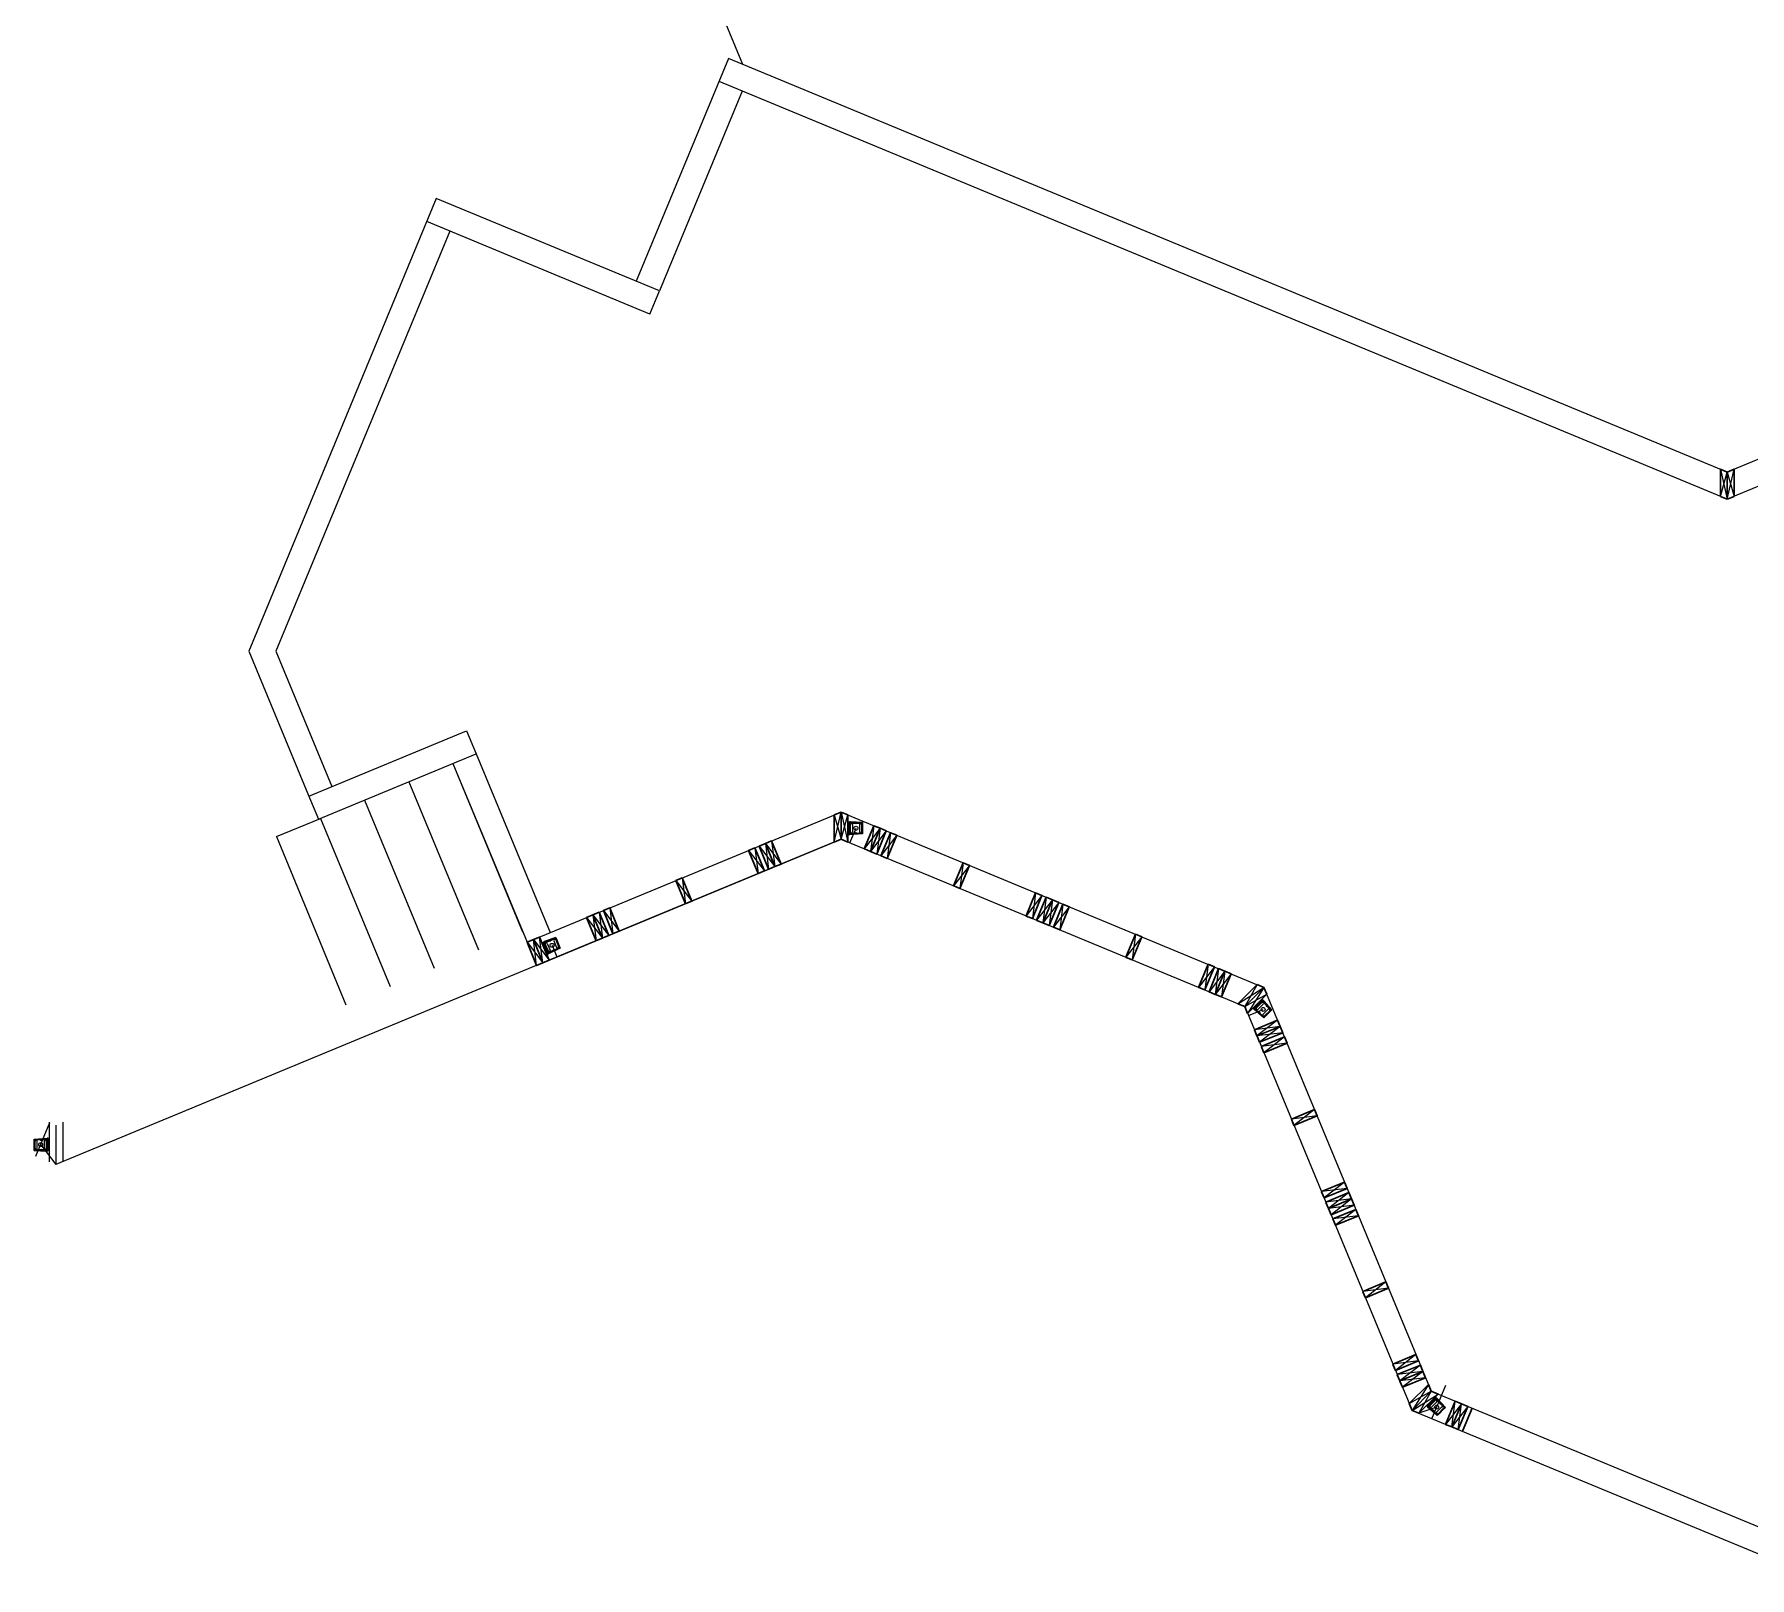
# Model space of a CAD drawing. Header units: inches. Extents: x 22832 to 50984, y 11340 to 27275.
# Drawn here: x 23871.1 to 24247.9, y 13589.1 to 13928.1 of the extents above; entities that cross this region are included whole.
import ezdxf

# ---------------------------------------------------------------- set-up
doc = ezdxf.new("R2010")
doc.units = ezdxf.units.IN
doc.header["$MEASUREMENT"] = 0
doc.layers.get('0').update_dxf_attribs({"color": 8, "lineweight": 9})
for name, color, linetype, lineweight in [('BOTTOM PLATES', 7, 'Continuous', 20), ('FOUNDATION', 7, 'Continuous', 30), ('WALL FRAMING', 7, 'Continuous', 30)]:
    doc.layers.add(name, color=color, linetype=linetype, lineweight=lineweight)

msp = doc.modelspace()

# ---------------------------------------------------------------- linework, layer by layer
for p, q in [((24049.7606, 13754.89736), (24049.7606, 13752.64655)), ((24049.89879, 13754.8993), (24049.76259, 13754.8993)), ((24049.89879, 13754.68626), (24049.89879, 13754.8993)), ((24049.89959, 13754.68231), (24049.89959, 13752.73334)), ((24050.03858, 13754.72571), (24050.03858, 13752.73137)), ((24050.17617, 13754.83132), (24052.98128, 13754.83132)), ((24050.17757, 13754.99466), (24052.98058, 13754.99466)), ((24050.17757, 13754.43182), (24050.17757, 13754.71084)), ((24050.17757, 13752.86314), (24050.17757, 13754.44165)), ((24050.18464, 13754.72417), (24050.18464, 13754.83408)), ((24050.30036, 13754.52055), (24050.30036, 13752.91088)), ((24052.98128, 13754.99053), (24050.3278, 13755.14974)), ((24050.77004, 13754.52844), (24050.77004, 13752.91088)), ((24052.32668, 13754.52055), (24052.32668, 13752.91088)), ((24052.79636, 13754.52844), (24052.79636, 13752.91088)), ((24052.98058, 13754.99466), (24052.98058, 13754.60483)), ((24052.98058, 13754.45004), (24052.98058, 13753.03973)), ((24052.98128, 13754.65619), (24052.98128, 13752.77752)), ((24050.03944, 13752.73137), (24049.90086, 13752.73137)), ((24050.1759, 13752.48479), (24049.93637, 13752.48479)), ((24050.12055, 13752.63077), (24050.01151, 13752.63077)), ((24050.11729, 13752.63013), (24052.98128, 13752.63013)), ((24052.98128, 13752.49094), (24050.13826, 13752.31581)), ((24050.17757, 13752.70038), (24050.17757, 13752.88503)), ((24052.98058, 13752.48446), (24050.17757, 13752.48446)), ((24050.18464, 13752.69873), (24050.18464, 13752.63592)), ((24052.98058, 13752.87204), (24052.98058, 13752.48446)), ((23982.67528, 13728.40201), (23983.53662, 13726.32253)), ((23982.80221, 13728.45669), (23982.67637, 13728.40456)), ((23982.88374, 13728.25986), (23982.80221, 13728.45669)), ((23982.88598, 13728.25652), (23983.63182, 13726.45591)), ((23982.99779, 13728.34981), (23983.76099, 13726.50727)), ((23983.02328, 13728.65147), (23985.61292, 13729.72413)), ((23983.08449, 13728.50003), (23985.67608, 13729.5735)), ((23983.13332, 13728.40428), (23983.09126, 13728.50582)), ((23985.61515, 13729.72059), (23983.10272, 13728.85223)), ((23983.23867, 13728.13148), (23983.13189, 13728.38926)), ((23983.83897, 13726.68221), (23983.23491, 13728.14056)), ((23983.31815, 13728.26045), (23983.93415, 13726.7733)), ((23983.74906, 13728.44747), (23984.36807, 13726.95304)), ((23983.87245, 13726.44386), (23986.51843, 13727.53987)), ((23986.57353, 13727.40501), (23983.98389, 13726.33235)), ((23986.5717, 13727.41128), (23984.01211, 13726.1615)), ((23985.19023, 13729.03588), (23985.80622, 13727.54874)), ((23985.61292, 13729.72413), (23985.7621, 13729.36398)), ((23985.62113, 13729.22291), (23986.24014, 13727.72848)), ((23985.74309, 13729.4117), (23986.46203, 13727.67604)), ((23985.82134, 13729.22097), (23986.36104, 13727.91802)), ((23986.42521, 13727.7631), (23986.57353, 13727.40501)), ((23983.76178, 13726.5076), (23983.63376, 13726.45457)), ((23983.98222, 13726.33202), (23983.76092, 13726.24035)), ((23983.87521, 13726.4457), (23983.77448, 13726.40397)), ((23983.90126, 13726.53183), (23983.8306, 13726.70243)), ((23983.90842, 13726.53301), (23983.93245, 13726.47499)), ((24140.55318, 13716.06004), (24138.96161, 13714.46847)), ((24140.50163, 13715.81304), (24140.65227, 13715.96369)), ((24140.65227, 13715.96369), (24140.55596, 13716.06)), ((24139.1409, 13714.06043), (24138.97152, 13714.2298)), ((24141.12896, 13712.08107), (24138.9948, 13713.96756)), ((24139.21876, 13714.33128), (24139.12078, 13714.42926)), ((24140.4994, 13715.80969), (24139.12127, 13714.43156)), ((24139.20498, 13714.20279), (24139.12788, 13714.27989)), ((24141.12387, 13712.07698), (24139.14185, 13714.05901)), ((24139.20222, 13714.20464), (24141.22737, 13712.17949)), ((24140.62837, 13715.74209), (24139.21816, 13714.33188)), ((24139.29835, 13714.20553), (24139.25395, 13714.16112)), ((24139.29453, 13714.21169), (24139.42509, 13714.34225)), ((24139.40962, 13714.32678), (24140.52579, 13715.44295)), ((24140.66841, 13715.41192), (24139.5302, 13714.27371)), ((24141.0061, 13715.08539), (24139.86231, 13713.9416)), ((24140.51884, 13715.436), (24140.71614, 13715.6333)), ((24140.73056, 13715.63773), (24140.80828, 13715.71545)), ((24140.80034, 13715.71948), (24142.78385, 13713.73597)), ((24140.91682, 13715.83399), (24142.89885, 13713.85196)), ((24142.10123, 13713.9791), (24140.96302, 13712.84089)), ((24141.39794, 13712.35105), (24141.12387, 13712.07698)), ((24142.89643, 13713.84855), (24141.13271, 13715.83742)), ((24142.43892, 13713.65257), (24141.29513, 13712.50878)), ((24142.66001, 13713.61213), (24141.3316, 13712.28371)), ((24142.51375, 13713.46686), (24141.51651, 13712.46962)), ((24142.89885, 13713.85196), (24142.6232, 13713.57631)), ((23871.07117, 13685.47476), (23873.91419, 13685.64989)), ((23873.93517, 13685.33558), (23871.07117, 13685.33558)), ((23871.07117, 13683.30952), (23871.07117, 13685.18818)), ((23873.87629, 13683.13439), (23871.07117, 13683.13439)), ((23871.07117, 13682.97518), (23873.72466, 13682.81597)), ((23871.07187, 13685.48125), (23873.87488, 13685.48125)), ((23871.07187, 13685.09366), (23871.07187, 13685.48125)), ((23871.07187, 13683.51567), (23871.07187, 13684.92597)), ((23871.07187, 13682.97105), (23871.07187, 13683.36088)), ((23873.87488, 13682.97105), (23871.07187, 13682.97105)), ((23871.2561, 13683.43726), (23871.2561, 13685.05482)), ((23871.72578, 13683.44515), (23871.72578, 13685.05482)), ((23873.28242, 13683.43726), (23873.28242, 13685.05482)), ((23873.75209, 13683.44515), (23873.75209, 13685.05482)), ((23873.86782, 13685.26698), (23873.86782, 13685.32978)), ((23873.86782, 13683.24153), (23873.86782, 13683.13163)), ((23873.87488, 13685.26533), (23873.87488, 13685.08068)), ((23873.87488, 13685.10256), (23873.87488, 13683.52406)), ((23873.87488, 13683.53389), (23873.87488, 13683.25486)), ((23873.87655, 13685.48091), (23874.11609, 13685.48091)), ((23873.93191, 13685.33494), (23874.04094, 13685.33494)), ((23874.01302, 13685.23434), (23874.15159, 13685.23434)), ((23874.01388, 13683.24), (23874.01388, 13685.23434)), ((23874.15287, 13683.28339), (23874.15287, 13685.23236)), ((23874.15366, 13683.27945), (23874.15366, 13683.0664)), ((23874.15366, 13683.0664), (23874.28987, 13683.0664)), ((23874.29186, 13683.06834), (23874.29186, 13685.31916)), ((24178.68482, 13628.71438), (24177.09325, 13627.12281)), ((24177.27254, 13626.71477), (24177.10316, 13626.88414)), ((24179.26059, 13624.73541), (24177.12644, 13626.6219)), ((24177.3504, 13626.98561), (24177.25241, 13627.0836)), ((24178.63103, 13628.46403), (24177.25291, 13627.0859)), ((24177.33661, 13626.85713), (24177.25952, 13626.93423)), ((24179.25551, 13624.73132), (24177.27348, 13626.71335)), ((24177.33386, 13626.85898), (24179.35901, 13624.83383)), ((24178.76, 13628.39643), (24177.34979, 13626.98622)), ((24177.42999, 13626.85986), (24177.38558, 13626.81545)), ((24177.42616, 13626.86603), (24177.55673, 13626.99659)), ((24177.54125, 13626.98112), (24178.65743, 13628.09729)), ((24178.80005, 13628.06626), (24177.66184, 13626.92805)), ((24179.13774, 13627.73973), (24177.99395, 13626.59594)), ((24178.63326, 13628.46738), (24178.78391, 13628.61803)), ((24178.65047, 13628.09034), (24178.84778, 13628.28764)), ((24178.78391, 13628.61803), (24178.68759, 13628.71434)), ((24178.8622, 13628.29207), (24178.93991, 13628.36978)), ((24178.93197, 13628.37382), (24180.91549, 13626.39031)), ((24179.04846, 13628.48833), (24181.03049, 13626.5063)), ((24180.23287, 13626.63344), (24179.09466, 13625.49523)), ((24181.02806, 13626.50288), (24179.26434, 13628.49176)), ((24180.57056, 13626.30691), (24179.42677, 13625.16312)), ((24180.79165, 13626.26647), (24179.46323, 13624.93805)), ((24180.64538, 13626.1212), (24179.64815, 13625.12396)), ((24181.03049, 13626.5063), (24180.75484, 13626.23065)), ((24179.52957, 13625.00539), (24179.25551, 13624.73132))]:
    msp.add_line(p, q)
for centre in [(24051.57873, 13753.73278), (23984.80068, 13728.02184), (24141.01531, 13713.95094), (23872.47373, 13684.23293), (24179.14694, 13626.60528)]:
    msp.add_circle(centre, 0.42938)
for centre, radius, start, end in [((24050.30342, 13754.60052), 0.41361, 107.9574995, 168.0371623), ((24050.2756, 13754.78868), 0.36481, 81.7736503, 180.8043792), ((24050.1649, 13754.70688), 0.12913, 85.3407127, 167.9577823), ((24050.10671, 13754.69983), 0.07342, 8.6253161, 158.0658338), ((24050.16114, 13754.5245), 0.09234, 280.6766562, 79.3233438), ((24050.5352, 13754.48752), 0.23838, 9.8865312, 170.1134688), ((24051.5503, 13754.88509), 0.15198, 200.7209144, 339.2790856), ((24052.56152, 13754.48752), 0.23838, 9.8865312, 170.1134688), ((24052.96704, 13754.52732), 0.08011, 80.0605185, 279.9394815), ((24049.95592, 13752.67854), 0.19473, 173.1441424, 264.2359446), ((24050.10786, 13752.64522), 0.33081, 184.6665913, 275.2728902), ((24050.01683, 13752.74868), 0.11803, 179.7845666, 267.4210714), ((24050.10984, 13752.69798), 0.06774, 263.8966452, 2.0291008), ((24050.16114, 13752.95428), 0.09234, 280.6766562, 79.3233438), ((24050.5352, 13752.94039), 0.23485, 179.4979927, 0.5020073), ((24051.55706, 13752.59048), 0.16042, 15.825352, 158.1641092), ((24052.56152, 13752.94039), 0.23485, 179.4979927, 0.5020073), ((24052.97178, 13752.95484), 0.08503, 83.8611199, 276.1388801), ((23983.19267, 13728.49868), 0.36481, 104.2736503, 203.3043792), ((23983.29038, 13728.3355), 0.41361, 130.4574995, 190.5371623), ((23983.12169, 13728.38075), 0.12913, 107.8407127, 190.4577823), ((23983.07063, 13728.35197), 0.07342, 31.1253161, 180.5658338), ((23983.18802, 13728.21081), 0.09234, 303.1766562, 101.8233438), ((23983.54776, 13728.31979), 0.23838, 32.3865312, 192.6134688), ((23984.33344, 13729.07557), 0.15198, 223.2209144, 1.7790856), ((23985.41983, 13729.09523), 0.23838, 32.3865312, 192.6134688), ((23985.77926, 13729.28719), 0.08011, 102.5605185, 302.4394815), ((23986.01189, 13727.66587), 0.23485, 201.9979927, 23.0020073), ((23986.38539, 13727.83623), 0.08503, 106.3611199, 298.6388801), ((23983.70484, 13726.42683), 0.19473, 195.6441424, 286.7359446), ((23983.85796, 13726.4542), 0.33081, 207.1665913, 297.7728902), ((23983.73426, 13726.51495), 0.11803, 202.2845666, 289.9210714), ((23983.78892, 13726.76012), 0.09234, 303.1766562, 101.8233438), ((23983.8396, 13726.5037), 0.06774, 286.3966452, 24.5291008), ((23984.13982, 13726.89043), 0.23485, 201.9979927, 23.0020073), ((23985.21779, 13726.95821), 0.16042, 38.325352, 180.6641092), ((24140.84049, 13715.61902), 0.36481, 36.7736503, 135.8043792), ((24139.20623, 13714.22198), 0.33081, 139.6665913, 230.2728902), ((24139.12235, 13714.35297), 0.19473, 128.1441424, 219.2359446), ((24139.21502, 13714.35951), 0.11803, 134.7845666, 222.4210714), ((24139.24493, 13714.25789), 0.06774, 218.8966452, 317.0291008), ((24139.46244, 13714.40284), 0.09234, 235.6766562, 34.3233439), ((24139.71712, 13714.12852), 0.23485, 134.4979927, 315.5020073), ((24140.19226, 13713.15854), 0.16042, 330.825352, 113.1641092), ((24140.72712, 13715.4663), 0.41361, 62.9574995, 123.0371623), ((24140.57276, 13715.51315), 0.09234, 235.6766562, 34.3233439), ((24140.65825, 13715.67562), 0.07342, 323.6253161, 113.0658338), ((24140.70438, 13715.63946), 0.12913, 40.3407127, 122.9577823), ((24140.81111, 13715.2225), 0.23838, 324.8865312, 125.1134688), ((24141.14994, 13712.6957), 0.23485, 134.4979927, 315.5020073), ((24141.45026, 13712.41582), 0.08503, 38.8611199, 231.1388801), ((24141.81001, 13714.78585), 0.15198, 155.7209144, 294.2790856), ((24142.24393, 13713.78968), 0.23838, 324.8865312, 125.1134688), ((24142.55882, 13713.53107), 0.08011, 35.0605185, 234.9394815), ((23871.08068, 13685.01086), 0.08503, 263.8611199, 96.1388801), ((23871.08541, 13683.43839), 0.08011, 260.0605185, 99.9394815), ((23871.49094, 13685.02532), 0.23485, 359.4979927, 180.5020073), ((23871.49094, 13683.47819), 0.23838, 189.8865312, 350.1134688), ((23872.4954, 13685.37522), 0.16042, 195.825352, 338.1641092), ((23872.50216, 13683.08061), 0.15198, 20.7209144, 159.2790856), ((23873.51725, 13685.02532), 0.23485, 359.4979927, 180.5020073), ((23873.51725, 13683.47819), 0.23838, 189.8865312, 350.1134688), ((23873.77686, 13683.17703), 0.36481, 261.7736503, 0.8043792), ((23873.89131, 13685.01142), 0.09234, 100.6766562, 259.3233438), ((23873.89131, 13683.44121), 0.09234, 100.6766562, 259.3233438), ((23873.94575, 13683.26587), 0.07342, 188.6253161, 338.0658338), ((23873.94262, 13685.26773), 0.06774, 83.8966452, 182.0291008), ((23873.74903, 13683.36518), 0.41361, 287.9574995, 348.0371623), ((23873.88756, 13683.25882), 0.12913, 265.3407127, 347.9577823), ((23873.9446, 13685.32048), 0.33081, 4.6665913, 95.2728902), ((23874.03563, 13685.21702), 0.11803, 359.7845666, 87.4210714), ((23874.09653, 13685.28717), 0.19473, 353.1441424, 84.2359446), ((24177.33787, 13626.87632), 0.33081, 139.6665913, 230.2728902), ((24177.25399, 13627.00731), 0.19473, 128.1441424, 219.2359446), ((24177.34665, 13627.01385), 0.11803, 134.7845666, 222.4210714), ((24177.37657, 13626.91223), 0.06774, 218.8966452, 317.0291008), ((24177.59408, 13627.05718), 0.09234, 235.6766562, 34.3233438), ((24177.84876, 13626.78286), 0.23485, 134.4979927, 315.5020073), ((24178.3239, 13625.81288), 0.16042, 330.825352, 113.1641092), ((24178.85876, 13628.12064), 0.41361, 62.9574995, 123.0371623), ((24178.70439, 13628.16749), 0.09234, 235.6766562, 34.3233438), ((24178.97213, 13628.27336), 0.36481, 36.7736503, 135.8043792), ((24178.78988, 13628.32996), 0.07342, 323.6253161, 113.0658338), ((24178.83601, 13628.2938), 0.12913, 40.3407127, 122.9577823), ((24178.94274, 13627.87684), 0.23838, 324.8865312, 125.1134688), ((24179.28158, 13625.35003), 0.23485, 134.4979927, 315.5020073), ((24179.94165, 13627.44019), 0.15198, 155.7209144, 294.2790856), ((24180.37556, 13626.44402), 0.23838, 324.8865312, 125.1134688), ((24180.69046, 13626.18541), 0.08011, 35.0605185, 234.9394815), ((24179.5819, 13625.07016), 0.08503, 38.8611199, 231.1388801)]:
    msp.add_arc(centre, radius, start, end)
at = {"layer": 'BOTTOM PLATES'}
for p, q in [((24023.59591, 13922.8117), (24003.31369, 13873.84609)), ((24242.95397, 13831.95062), (24023.59591, 13922.8117)), ((24242.95397, 13825.99746), (24021.49115, 13917.73037)), ((24026.57249, 13915.62561), (24008.39502, 13871.74133)), ((23959.36608, 13892.04978), (23918.19012, 13792.64221)), ((24008.39502, 13871.74133), (23959.36608, 13892.04978)), ((24006.29026, 13866.65999), (23957.26132, 13886.96844)), ((23962.34266, 13884.86368), (23924.14327, 13792.6422)), ((24006.29026, 13866.65999), (24008.39502, 13871.74133)), ((24262.39857, 13840.00483), (24242.95397, 13831.95062)), ((24262.39857, 13834.05168), (24242.95397, 13825.99746)), ((23918.19012, 13792.64221), (23931.18899, 13761.26251)), ((23924.14327, 13792.6422), (23936.46195, 13762.90446)), ((23931.38027, 13760.80055), (23966.01591, 13775.14037)), ((23933.48426, 13755.71889), (23968.12517, 13770.06188)), ((23968.12499, 13770.06233), (23984.38719, 13730.80191)), ((23963.04365, 13767.95757), (23979.30585, 13728.69715)), ((23931.18899, 13761.26251), (23933.48509, 13755.71924)), ((23979.30585, 13728.69715), (24048.27654, 13757.26574)), ((24048.27654, 13757.26574), (24141.17823, 13718.78386)), ((23981.41061, 13723.61581), (24048.27609, 13751.3124)), ((24048.27609, 13751.3124), (24136.96852, 13714.57479)), ((24141.17804, 13718.78431), (24177.91565, 13630.09187)), ((24136.96852, 13714.57479), (24173.70613, 13625.88235)), ((24177.91565, 13630.09187), (24262.39857, 13595.0979)), ((24173.70613, 13625.88235), (24262.39857, 13589.14475))]:
    msp.add_line(p, q, dxfattribs=at)
at = {"layer": 'BOTTOM PLATES', "lineweight": 9}
msp.add_line((23966.01502, 13775.14), (23968.12499, 13770.06233), dxfattribs=at)
at = {"layer": 'FOUNDATION', "lineweight": 9}
for p, q in [((24018.60316, 13940.9882), (24026.65737, 13921.5436)), ((23963.0418, 13767.96203), (23978.33938, 13731.01463)), ((23953.34046, 13763.94532), (23968.63804, 13726.99792)), ((23943.63912, 13759.9286), (23958.9367, 13722.98121)), ((23924.2406, 13751.88514), (23933.93963, 13755.90743)), ((23933.93963, 13755.90743), (23949.23536, 13718.96449)), ((24048.27609, 13751.3124), (23875.80978, 13679.87451)), ((23924.23644, 13751.89518), (23939.53402, 13714.94778)), ((23982.07749, 13729.8452), (23979.30585, 13728.69715)), ((23874.30978, 13689.15497), (23874.30978, 13680.49583)), ((23875.80978, 13688.53365), (23875.80978, 13679.87451)), ((23875.80978, 13688.53365), (23875.80978, 13679.87451)), ((23877.30978, 13689.15497), (23877.30978, 13680.49583))]:
    msp.add_line(p, q, dxfattribs=at)
at = {"layer": 'FOUNDATION'}
for p, q in [((24046.77674, 13756.64442), (24046.77604, 13750.69106)), ((24048.27654, 13757.26574), (24048.27609, 13751.3124)), ((24049.77649, 13756.64443), (24049.77604, 13750.6911))]:
    msp.add_line(p, q, dxfattribs=at)
at = {"layer": 'FOUNDATION', "color": 6, "lineweight": 9}
for p, q in [((24050.23933, 13750.4992), (24051.57873, 13753.73278)), ((23984.80068, 13728.02184), (23985.86198, 13725.45963)), ((24137.78173, 13712.61155), (24141.01531, 13713.95094)), ((23871.42135, 13681.69226), (23874.48282, 13689.0833)), ((23872.47373, 13684.23293), (23875.80978, 13679.87451)), ((24178.09456, 13624.06461), (24181.15603, 13631.45564)), ((24179.14694, 13626.60528), (24175.20613, 13625.26103))]:
    msp.add_line(p, q, dxfattribs=at)
at = {"layer": 'WALL FRAMING'}
for p, q in [((24241.45397, 13832.57194), (24241.45397, 13826.61878)), ((24241.45397, 13832.57194), (24242.95397, 13831.95062)), ((24242.95397, 13831.95062), (24244.45397, 13832.57194)), ((24242.95397, 13831.95062), (24242.95397, 13825.99746)), ((24244.45397, 13832.57194), (24244.45397, 13826.61878)), ((24241.45397, 13826.61878), (24242.95397, 13825.99746)), ((24242.95397, 13825.99746), (24244.45397, 13826.61878)), ((24046.77674, 13756.64442), (24048.27654, 13757.26574)), ((24048.27654, 13757.26574), (24049.77649, 13756.64443)), ((24055.45889, 13754.29034), (24053.35413, 13749.20901)), ((24056.84471, 13753.71632), (24054.73995, 13748.63498)), ((24056.84471, 13753.71632), (24054.73995, 13748.63498)), ((24056.84471, 13753.71632), (24054.73995, 13748.63498)), ((24055.45889, 13754.29034), (24056.84471, 13753.71632)), ((24056.84471, 13753.71632), (24058.23052, 13753.14229)), ((24030.26847, 13749.80655), (24031.65429, 13750.38058)), ((24031.65429, 13750.38058), (24033.04011, 13750.95461)), ((24031.65429, 13750.38058), (24033.75905, 13745.29924)), ((24031.65429, 13750.38058), (24033.75905, 13745.29924)), ((24031.65429, 13750.38058), (24033.75905, 13745.29924)), ((24033.04011, 13750.95461), (24035.14486, 13745.87327)), ((24046.77604, 13750.69106), (24048.27609, 13751.3124)), ((24048.27609, 13751.3124), (24049.77604, 13750.6911)), ((24058.23052, 13753.14229), (24056.12577, 13748.06096)), ((24059.1544, 13752.75961), (24057.04965, 13747.67827)), ((24059.1544, 13752.75961), (24057.04965, 13747.67827)), ((24060.54022, 13752.18559), (24058.43546, 13747.10425)), ((24059.1544, 13752.75961), (24060.54022, 13752.18559)), ((24027.95877, 13748.84985), (24029.34459, 13749.42387)), ((24027.95877, 13748.84985), (24030.06353, 13743.76851)), ((24029.34459, 13749.42387), (24031.44935, 13744.34253)), ((24029.34459, 13749.42387), (24031.44935, 13744.34253)), ((24030.26847, 13749.80655), (24032.37323, 13744.72522)), ((24053.4018, 13749.18926), (24054.73995, 13748.63498)), ((24054.78761, 13748.61524), (24056.12577, 13748.06096)), ((24057.09731, 13747.65853), (24058.43546, 13747.10425)), ((24075.09133, 13746.15832), (24072.98657, 13741.07698)), ((24075.09133, 13746.15832), (24076.47715, 13745.5843)), ((24012.02185, 13742.24856), (24013.40767, 13742.82258)), ((24013.40767, 13742.82258), (24015.51242, 13737.74124)), ((24030.1112, 13743.78825), (24031.44935, 13744.34253)), ((24032.42089, 13744.74496), (24033.75905, 13745.29924)), ((24033.76235, 13745.30061), (24035.14486, 13745.87327)), ((24076.47715, 13745.5843), (24074.37239, 13740.50296)), ((24012.02185, 13742.24856), (24014.12661, 13737.16722)), ((24073.03424, 13741.05724), (24074.37239, 13740.50296)), ((24091.02825, 13739.55703), (24088.92349, 13734.4757)), ((24092.41407, 13738.98301), (24090.30931, 13733.90167)), ((24092.41407, 13738.98301), (24090.30931, 13733.90167)), ((24091.02825, 13739.55703), (24092.41407, 13738.98301)), ((24093.33795, 13738.60032), (24091.23319, 13733.51899)), ((24093.33795, 13738.60032), (24094.72377, 13738.0263)), ((23993.77523, 13734.69056), (23995.16104, 13735.26458)), ((23995.16104, 13735.26458), (23997.2658, 13730.18325)), ((23996.08492, 13735.64727), (23997.47074, 13736.22129)), ((23996.08492, 13735.64727), (23998.18968, 13730.56593)), ((23996.08492, 13735.64727), (23998.18968, 13730.56593)), ((23997.47074, 13736.22129), (23999.5755, 13731.13996)), ((24014.17427, 13737.18696), (24015.51242, 13737.74124)), ((24094.72377, 13738.0263), (24092.61901, 13732.94496)), ((24094.72377, 13738.0263), (24092.61901, 13732.94496)), ((24094.72377, 13738.0263), (24092.61901, 13732.94496)), ((24096.10959, 13737.45227), (24094.00483, 13732.37094)), ((24094.72377, 13738.0263), (24096.10959, 13737.45227)), ((24097.03346, 13737.06959), (24094.92871, 13731.98825)), ((24097.03346, 13737.06959), (24094.92871, 13731.98825)), ((24098.41928, 13736.49557), (24096.31453, 13731.41423)), ((24097.03346, 13737.06959), (24098.41928, 13736.49557)), ((23992.38941, 13734.11653), (23993.77523, 13734.69056)), ((23992.38941, 13734.11653), (23994.49417, 13729.0352)), ((23993.77523, 13734.69056), (23995.87998, 13729.60922)), ((23993.77523, 13734.69056), (23995.87998, 13729.60922)), ((23993.77523, 13734.69056), (23995.87998, 13729.60922)), ((23998.23735, 13730.58568), (23999.5755, 13731.13996)), ((24088.97116, 13734.45595), (24090.30931, 13733.90167)), ((24091.28086, 13733.49924), (24092.61901, 13732.94496)), ((24092.62231, 13732.94359), (24094.00483, 13732.37094)), ((24094.92871, 13731.98825), (24096.31453, 13731.41423)), ((23979.30585, 13728.69715), (23980.69167, 13729.27117)), ((23979.30585, 13728.69715), (23981.41061, 13723.61581)), ((23980.69167, 13729.27117), (23982.07749, 13729.8452)), ((23980.69167, 13729.27117), (23982.79643, 13724.18984)), ((23982.07749, 13729.8452), (23984.18225, 13724.76386)), ((23994.54183, 13729.05494), (23995.87998, 13729.60922)), ((23995.92765, 13729.62897), (23997.2658, 13730.18325)), ((24112.97039, 13730.4683), (24110.86563, 13725.38696)), ((24114.35621, 13729.89428), (24112.25145, 13724.81294)), ((24112.97039, 13730.4683), (24114.35621, 13729.89428)), ((23981.41061, 13723.61581), (23982.79643, 13724.18984)), ((23982.79643, 13724.18984), (23984.18225, 13724.76386)), ((24110.9133, 13725.36722), (24112.25145, 13724.81294)), ((24128.90731, 13723.86701), (24126.80255, 13718.78567)), ((24128.90731, 13723.86701), (24130.29313, 13723.29299)), ((24130.29313, 13723.29299), (24128.18837, 13718.21165)), ((24130.29313, 13723.29299), (24128.18837, 13718.21165)), ((24131.21701, 13722.9103), (24129.11225, 13717.82897)), ((24132.60283, 13722.33628), (24130.49807, 13717.25494)), ((24131.21701, 13722.9103), (24132.60283, 13722.33628)), ((24133.98865, 13721.76225), (24131.88389, 13716.68092)), ((24132.60283, 13722.33628), (24133.98865, 13721.76225)), ((24126.85022, 13718.76593), (24128.18837, 13718.21165)), ((24129.15992, 13717.80922), (24130.49807, 13717.25494)), ((24130.54574, 13717.2352), (24131.88389, 13716.68092)), ((24139.67822, 13719.40519), (24135.46848, 13715.19613)), ((24141.17823, 13718.78386), (24136.96852, 13714.57479)), ((24141.79953, 13717.28391), (24137.58983, 13713.07484)), ((24139.67822, 13719.40519), (24141.17823, 13718.78386)), ((24141.17823, 13718.78386), (24141.79953, 13717.28391)), ((24135.46848, 13715.19613), (24136.96852, 13714.57479)), ((24136.96852, 13714.57479), (24137.58983, 13713.07484)), ((24144.15462, 13711.59821), (24139.07328, 13709.49345)), ((24139.09303, 13709.44578), (24139.64731, 13708.10763)), ((24144.72865, 13710.21239), (24139.64731, 13708.10763)), ((24144.72865, 13710.21239), (24139.64731, 13708.10763)), ((24144.72865, 13710.21239), (24139.64731, 13708.10763)), ((24145.30267, 13708.82657), (24140.22133, 13706.72181)), ((24144.15462, 13711.59821), (24144.72865, 13710.21239)), ((24144.72865, 13710.21239), (24145.30267, 13708.82657)), ((24139.66705, 13708.05996), (24140.22133, 13706.72181)), ((24145.68535, 13707.90269), (24140.60402, 13705.79793)), ((24145.68535, 13707.90269), (24140.60402, 13705.79793)), ((24140.62376, 13705.75027), (24141.17804, 13704.41211)), ((24146.25938, 13706.51687), (24141.17804, 13704.41211)), ((24145.68535, 13707.90269), (24146.25938, 13706.51687)), ((24152.28664, 13691.96577), (24147.20531, 13689.86101)), ((24147.22505, 13689.81334), (24147.77933, 13688.47519)), ((24152.86067, 13690.57995), (24147.77933, 13688.47519)), ((24152.28664, 13691.96577), (24152.86067, 13690.57995)), ((24158.88793, 13676.02885), (24153.8066, 13673.92409)), ((24159.46196, 13674.64303), (24154.38062, 13672.53827)), ((24159.46196, 13674.64303), (24154.38062, 13672.53827)), ((24158.88793, 13676.02885), (24159.46196, 13674.64303)), ((24153.82634, 13673.87642), (24154.38062, 13672.53827)), ((24159.84464, 13673.71915), (24154.7633, 13671.61439)), ((24154.78305, 13671.56672), (24155.33733, 13670.22857)), ((24160.41867, 13672.33333), (24155.33733, 13670.22857)), ((24160.41867, 13672.33333), (24155.33733, 13670.22857)), ((24160.41867, 13672.33333), (24155.33733, 13670.22857)), ((24160.99269, 13670.94751), (24155.91135, 13668.84275)), ((24159.84464, 13673.71915), (24160.41867, 13672.33333)), ((24160.41867, 13672.33333), (24160.99269, 13670.94751)), ((24155.3387, 13670.22527), (24155.91135, 13668.84275)), ((24161.37538, 13670.02363), (24156.29404, 13667.91887)), ((24161.37538, 13670.02363), (24156.29404, 13667.91887)), ((24156.29404, 13667.91887), (24156.86806, 13666.53305)), ((24161.9494, 13668.63781), (24156.86806, 13666.53305)), ((24161.37538, 13670.02363), (24161.9494, 13668.63781)), ((24167.97666, 13654.08671), (24162.89533, 13651.98195)), ((24162.91507, 13651.93428), (24163.46935, 13650.59613)), ((24168.55069, 13652.70089), (24163.46935, 13650.59613)), ((24167.97666, 13654.08671), (24168.55069, 13652.70089)), ((24174.57795, 13638.14979), (24169.49662, 13636.04503)), ((24174.57795, 13638.14979), (24175.15198, 13636.76397)), ((24169.51636, 13635.99736), (24170.07064, 13634.65921)), ((24175.15198, 13636.76397), (24170.07064, 13634.65921)), ((24175.15198, 13636.76397), (24170.07064, 13634.65921)), ((24175.53466, 13635.84009), (24170.45333, 13633.73533)), ((24170.47307, 13633.68766), (24171.02735, 13632.34951)), ((24176.10869, 13634.45427), (24171.02735, 13632.34951)), ((24176.68271, 13633.06845), (24171.60138, 13630.96369)), ((24175.53466, 13635.84009), (24176.10869, 13634.45427)), ((24176.10869, 13634.45427), (24176.68271, 13633.06845)), ((24171.0471, 13632.30184), (24171.60138, 13630.96369)), ((24177.29433, 13631.59187), (24173.08481, 13627.38235)), ((24177.91565, 13630.09187), (24173.70613, 13625.88235)), ((24179.41565, 13629.47055), (24175.20613, 13625.26103)), ((24177.29433, 13631.59187), (24177.91565, 13630.09187)), ((24177.91565, 13630.09187), (24179.41565, 13629.47055)), ((24173.08481, 13627.38235), (24173.70613, 13625.88235)), ((24173.70613, 13625.88235), (24175.20613, 13625.26103)), ((24181.09717, 13622.82089), (24183.20193, 13627.90222)), ((24182.48299, 13622.24686), (24184.58775, 13627.3282)), ((24182.48299, 13622.24686), (24184.58775, 13627.3282)), ((24183.20193, 13627.90222), (24184.58775, 13627.3282)), ((24183.86881, 13621.67284), (24185.97357, 13626.75417)), ((24184.58775, 13627.3282), (24185.97357, 13626.75417)), ((24184.79269, 13621.29015), (24186.89745, 13626.37149)), ((24181.09717, 13622.82089), (24182.48299, 13622.24686)), ((24182.48299, 13622.24686), (24183.86881, 13621.67284))]:
    msp.add_line(p, q, dxfattribs=at)
at = {"layer": 'WALL FRAMING', "lineweight": 9}
for p, q in [((24241.45397, 13832.57194), (24242.95397, 13825.99746)), ((24241.45397, 13826.61878), (24242.95397, 13831.95062)), ((24242.95397, 13825.99746), (24244.45397, 13832.57194)), ((24242.95397, 13831.95062), (24244.45397, 13826.61878)), ((24046.77604, 13750.69106), (24048.27654, 13757.26574)), ((24046.77674, 13756.64442), (24048.27609, 13751.3124)), ((24048.27609, 13751.3124), (24049.77649, 13756.64443)), ((24048.27654, 13757.26574), (24049.77604, 13750.6911)), ((24056.84471, 13753.71632), (24053.35413, 13749.20901)), ((24055.45889, 13754.29034), (24054.73995, 13748.63498)), ((24056.84471, 13753.71632), (24056.12577, 13748.06096)), ((24031.65429, 13750.38058), (24032.37323, 13744.72522)), ((24031.65429, 13750.38058), (24035.14486, 13745.87327)), ((24033.04011, 13750.95461), (24033.75905, 13745.29924)), ((24058.23052, 13753.14229), (24054.73995, 13748.63498)), ((24060.54022, 13752.18559), (24057.04965, 13747.67827)), ((24059.1544, 13752.75961), (24058.43546, 13747.10425)), ((24027.95877, 13748.84985), (24031.44935, 13744.34253)), ((24029.34459, 13749.42387), (24030.06353, 13743.76851)), ((24030.26847, 13749.80655), (24033.75905, 13745.29924)), ((24075.09133, 13746.15832), (24074.37239, 13740.50296)), ((24013.40767, 13742.82258), (24014.12661, 13737.16722)), ((24076.47715, 13745.5843), (24072.98657, 13741.07698)), ((24012.02185, 13742.24856), (24015.51242, 13737.74124)), ((24092.41407, 13738.98301), (24088.92349, 13734.4757)), ((24091.02825, 13739.55703), (24090.30931, 13733.90167)), ((24093.33795, 13738.60032), (24092.61901, 13732.94496)), ((23995.16104, 13735.26458), (23995.87998, 13729.60922)), ((23996.08492, 13735.64727), (23999.5755, 13731.13996)), ((23997.47074, 13736.22129), (23998.18968, 13730.56593)), ((24094.72377, 13738.0263), (24091.23319, 13733.51899)), ((24096.10959, 13737.45227), (24092.61901, 13732.94496)), ((24094.72377, 13738.0263), (24094.00483, 13732.37094)), ((24098.41928, 13736.49557), (24094.92871, 13731.98825)), ((24097.03346, 13737.06959), (24096.31453, 13731.41423)), ((23992.38941, 13734.11653), (23995.87998, 13729.60922)), ((23993.77523, 13734.69056), (23997.2658, 13730.18325)), ((23993.77523, 13734.69056), (23994.49417, 13729.0352)), ((23979.30585, 13728.69715), (23982.79643, 13724.18984)), ((23981.41061, 13723.61581), (23980.69167, 13729.27117)), ((23980.69167, 13729.27117), (23984.18225, 13724.76386)), ((23982.79643, 13724.18984), (23982.07749, 13729.8452)), ((24114.35621, 13729.89428), (24110.86563, 13725.38696)), ((24112.97039, 13730.4683), (24112.25145, 13724.81294)), ((24128.90731, 13723.86701), (24128.18837, 13718.21165)), ((24130.29313, 13723.29299), (24126.80255, 13718.78567)), ((24132.60283, 13722.33628), (24129.11225, 13717.82897)), ((24131.21701, 13722.9103), (24130.49807, 13717.25494)), ((24133.98865, 13721.76225), (24130.49807, 13717.25494)), ((24132.60283, 13722.33628), (24131.88389, 13716.68092)), ((24135.46848, 13715.19613), (24141.17823, 13718.78386)), ((24139.67822, 13719.40519), (24136.96852, 13714.57479)), ((24136.96852, 13714.57479), (24141.79953, 13717.28391)), ((24141.17823, 13718.78386), (24137.58983, 13713.07484)), ((24144.72865, 13710.21239), (24139.07328, 13709.49345)), ((24144.15462, 13711.59821), (24139.64731, 13708.10763)), ((24145.30267, 13708.82657), (24139.64731, 13708.10763)), ((24144.72865, 13710.21239), (24140.22133, 13706.72181)), ((24146.25938, 13706.51687), (24140.60402, 13705.79793)), ((24145.68535, 13707.90269), (24141.17804, 13704.41211)), ((24152.86067, 13690.57995), (24147.20531, 13689.86101)), ((24152.28664, 13691.96577), (24147.77933, 13688.47519)), ((24159.46196, 13674.64303), (24153.8066, 13673.92409)), ((24158.88793, 13676.02885), (24154.38062, 13672.53827)), ((24160.41867, 13672.33333), (24154.7633, 13671.61439)), ((24159.84464, 13673.71915), (24155.33733, 13670.22857)), ((24160.99269, 13670.94751), (24155.33733, 13670.22857)), ((24160.41867, 13672.33333), (24155.91135, 13668.84275)), ((24161.9494, 13668.63781), (24156.29404, 13667.91887)), ((24161.37538, 13670.02363), (24156.86806, 13666.53305)), ((24168.55069, 13652.70089), (24162.89533, 13651.98195)), ((24167.97666, 13654.08671), (24163.46935, 13650.59613)), ((24174.57795, 13638.14979), (24170.07064, 13634.65921)), ((24175.15198, 13636.76397), (24169.49662, 13636.04503)), ((24176.10869, 13634.45427), (24170.45333, 13633.73533)), ((24175.53466, 13635.84009), (24171.02735, 13632.34951)), ((24176.68271, 13633.06845), (24171.02735, 13632.34951)), ((24176.10869, 13634.45427), (24171.60138, 13630.96369)), ((24173.08481, 13627.38235), (24177.91565, 13630.09187)), ((24177.29433, 13631.59187), (24173.70613, 13625.88235)), ((24173.70613, 13625.88235), (24179.41565, 13629.47055)), ((24177.91565, 13630.09187), (24175.20613, 13625.26103)), ((24184.58775, 13627.3282), (24181.09717, 13622.82089)), ((24182.48299, 13622.24686), (24183.20193, 13627.90222)), ((24185.97357, 13626.75417), (24182.48299, 13622.24686)), ((24183.86881, 13621.67284), (24184.58775, 13627.3282))]:
    msp.add_line(p, q, dxfattribs=at)

doc.saveas('drawing.dxf')
